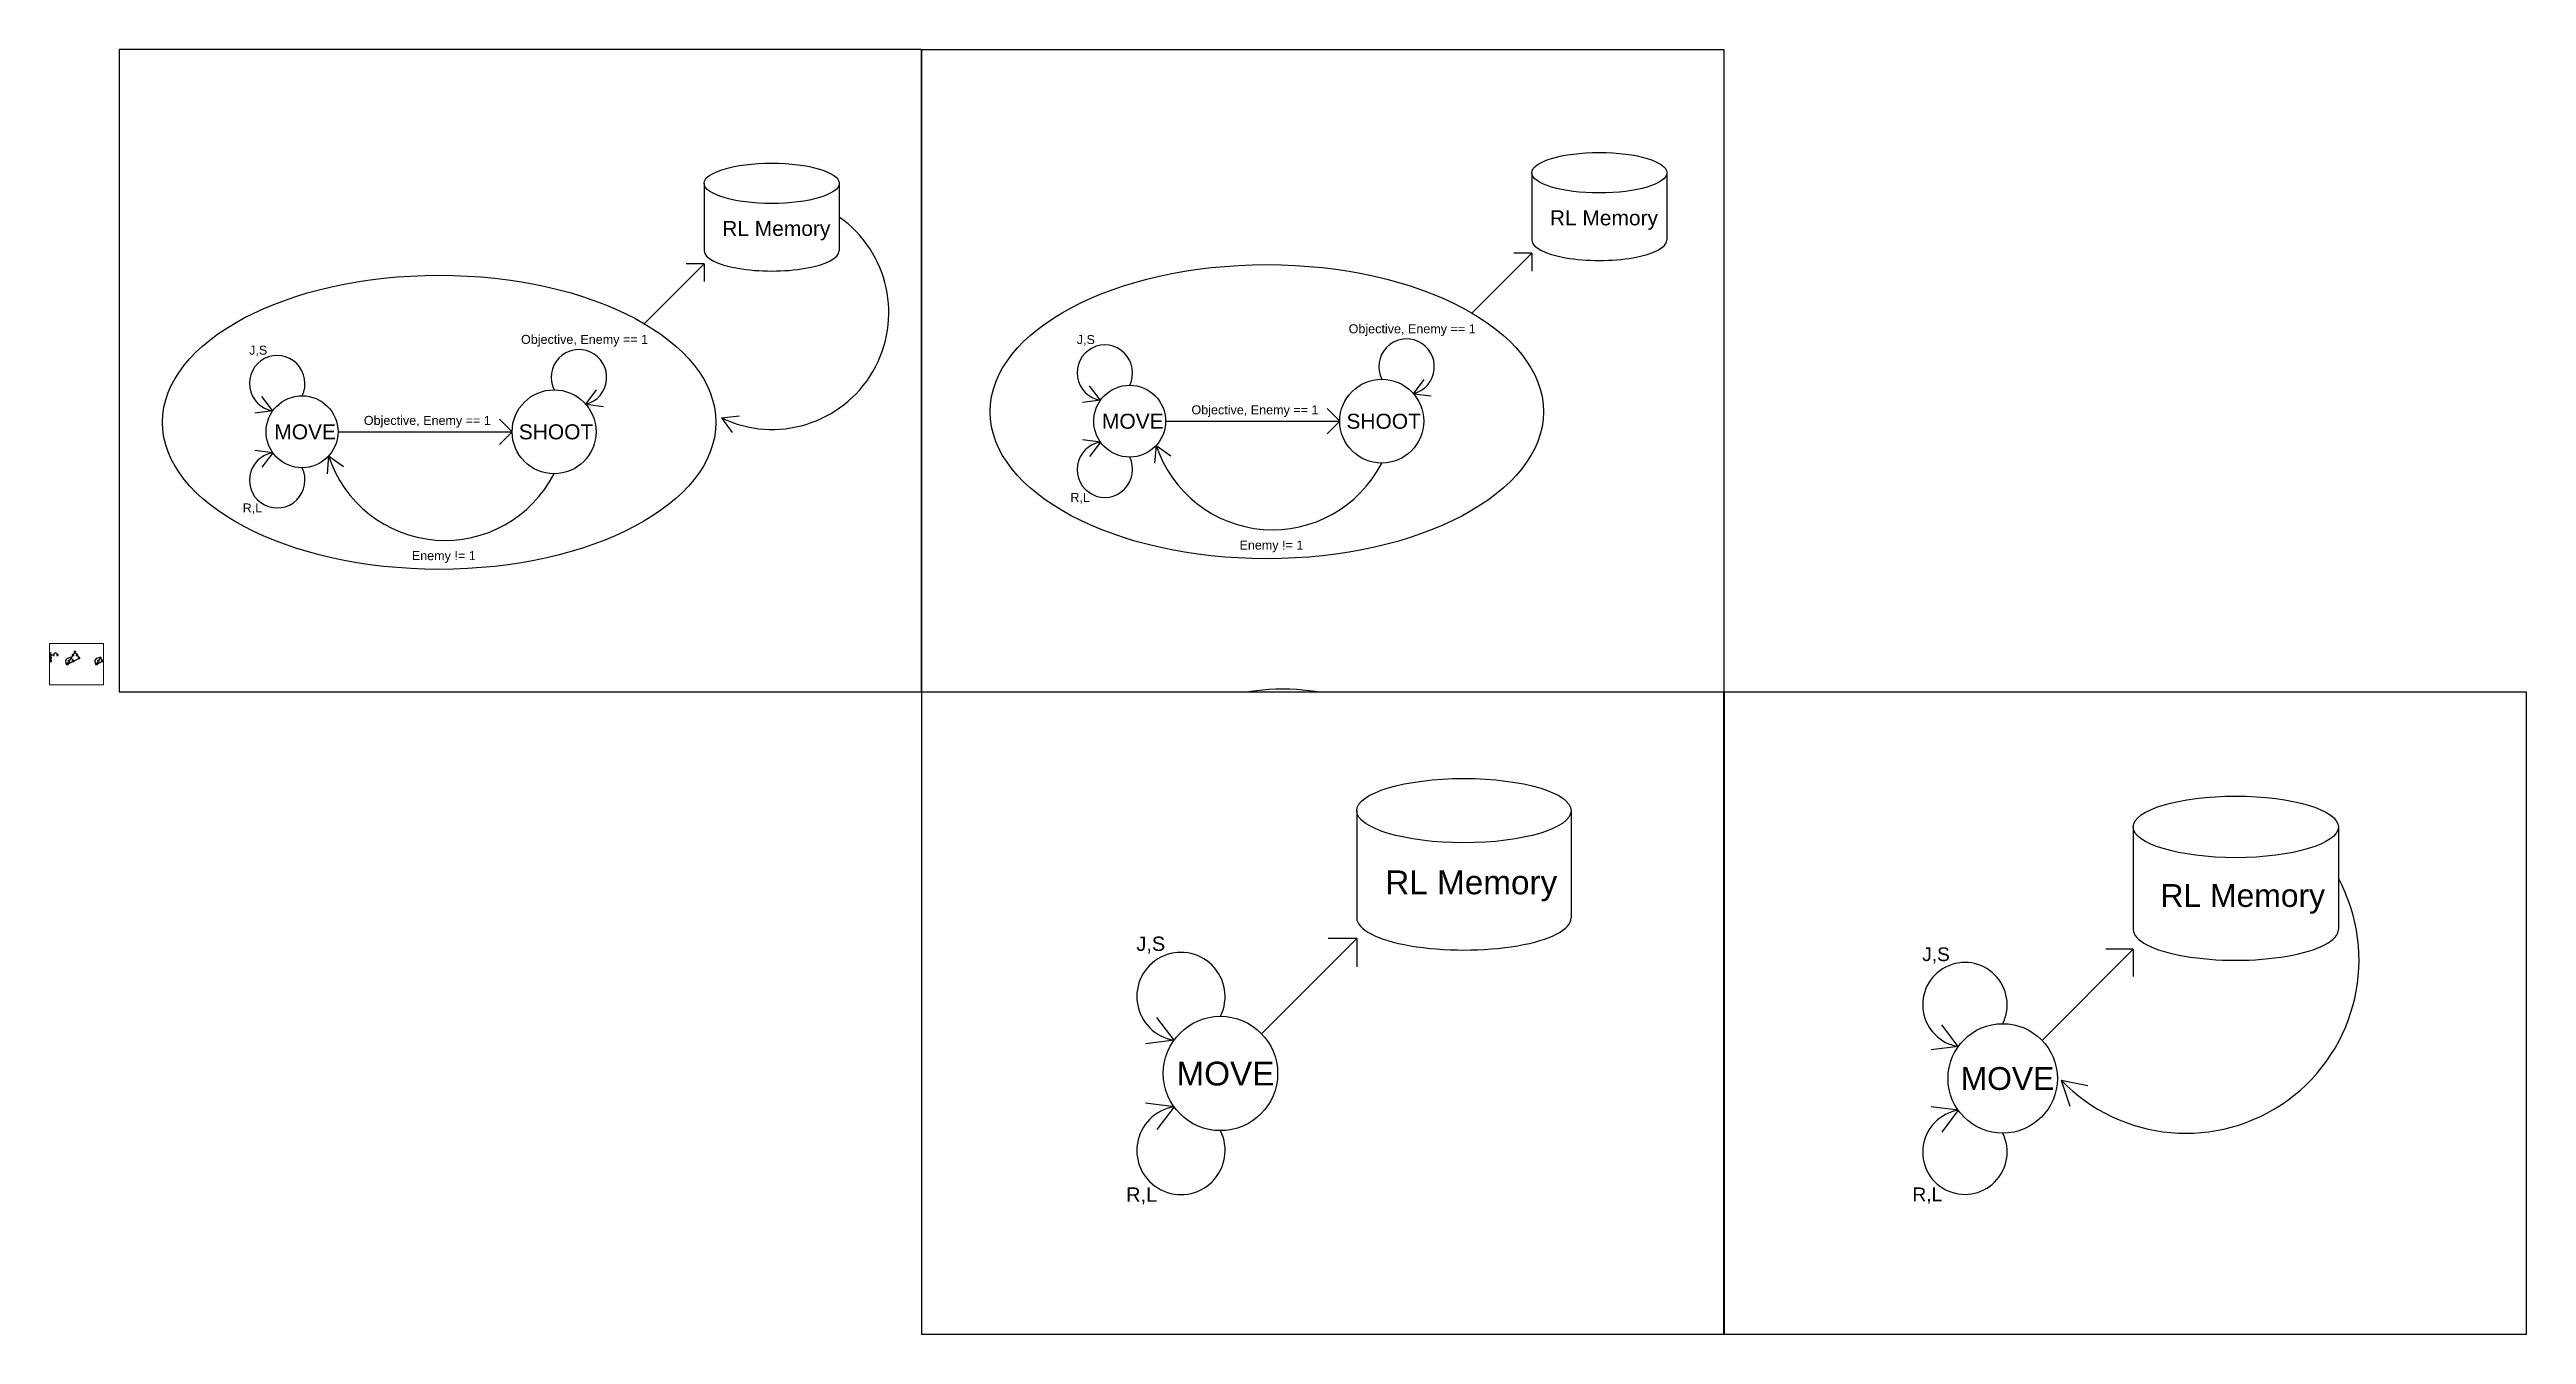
# Paper-space layout 'Layout1' of a CAD drawing. Header units: inches. Extents: x 1 to 387, y -100 to 100.
# The model-space entities are those that its viewports show. They can reach past a viewport. Long polylines and large blocks are cut down to what shows.
import ezdxf

# ---------------------------------------------------------------- set-up
doc = ezdxf.new("R2010")
doc.units = ezdxf.units.IN
doc.header["$MEASUREMENT"] = 0
doc.styles.get("Standard").update_dxf_attribs({"font": 'arial.ttf'})

msp = doc.modelspace()

# ---------------------------------------------------------------- linework, layer by layer
for p, q in [((575.29, 76.56), (575.29, 54.06)), ((620.29, 76.56), (620.29, 54.06)), ((1121.86, 76.56), (1121.86, 54.06)), ((1166.86, 76.56), (1166.86, 54.06)), ((555.29, 29.76), (575.29, 49.76)), ((575.29, 49.76), (569.29, 49.76)), ((575.29, 49.76), (575.29, 43.76)), ((1101.86, 29.76), (1121.86, 49.76)), ((1121.86, 49.76), (1115.86, 49.76)), ((1121.86, 49.76), (1121.86, 43.76)), ((-220.39, 33.08), (-220.39, 13.08)), ((-172.66, 33.08), (-192.66, 13.08)), ((-172.66, 33.08), (-152.66, 13.08)), ((23.09, 33.08), (3.09, 13.08)), ((23.09, 33.08), (43.09, 13.08)), ((-220.39, 13.08), (-224.63, 17.32)), ((-220.39, 13.08), (-216.15, 17.32)), ((-192.66, 13.08), (-192.66, 19.08)), ((-152.66, 13.08), (-152.66, 19.08)), ((3.09, 13.08), (3.09, 19.08)), ((43.09, 13.08), (43.09, 19.08)), ((-192.66, 13.08), (-186.66, 13.08)), ((-152.66, 13.08), (-158.66, 13.08)), ((3.09, 13.08), (9.09, 13.08)), ((43.09, 13.08), (37.09, 13.08)), ((431.32, 0.68), (427.7, 5.46)), ((535.75, 2.85), (539.38, 7.63)), ((977.9, 0.68), (974.27, 5.46)), ((1082.33, 2.85), (1085.95, 7.63)), ((-220.39, 3.08), (-220.39, -16.92)), ((3.09, 3.08), (-16.91, -16.92)), ((43.09, 3.08), (63.09, -16.92)), ((431.32, 0.68), (425.37, -0.07)), ((535.75, 2.85), (541.71, 2.1)), ((977.9, 0.68), (971.94, -0.07)), ((1082.33, 2.85), (1088.28, 2.1)), ((511.17, -6.32), (506.93, -2.07)), ((581.05, -1.7), (587.01, -1)), ((581.05, -1.7), (584.63, -6.51)), ((1057.75, -6.32), (1053.5, -2.07)), ((453.07, -6.32), (511.17, -6.32)), ((511.17, -6.32), (506.93, -10.56)), ((999.65, -6.32), (1057.75, -6.32)), ((1057.75, -6.32), (1053.5, -10.56)), ((-220.39, -16.92), (-224.63, -12.68)), ((-220.39, -16.92), (-216.15, -12.68)), ((-16.91, -16.92), (-16.91, -10.92)), ((63.09, -16.92), (63.09, -10.92)), ((431.32, -13.31), (425.37, -12.56)), ((431.32, -13.31), (427.7, -18.09)), ((449.94, -14.4), (449.4, -20.38)), ((449.94, -14.4), (454.85, -17.86)), ((977.9, -13.31), (971.94, -12.56)), ((977.9, -13.31), (974.27, -18.09)), ((996.52, -14.4), (995.98, -20.38)), ((996.52, -14.4), (1001.42, -17.86)), ((-16.91, -16.92), (-10.91, -16.92)), ((63.09, -16.92), (57.09, -16.92)), ((-220.39, -26.92), (-220.39, -46.92)), ((-16.91, -26.92), (-36.91, -46.92)), ((-16.91, -26.92), (3.09, -46.92)), ((63.09, -26.92), (10.59, -51.92)), ((275.29, -26.92), (255.29, -46.92)), ((275.29, -26.92), (295.29, -46.92)), ((-36.91, -46.92), (-36.91, -40.92)), ((3.09, -46.92), (3.09, -40.92)), ((255.29, -46.92), (255.29, -40.92)), ((295.29, -46.92), (295.29, -40.92)), ((-220.39, -46.92), (-224.63, -42.68)), ((-220.39, -46.92), (-216.15, -42.68)), ((10.59, -51.92), (13.59, -46.72)), ((-36.91, -46.92), (-30.91, -46.92)), ((3.09, -46.92), (-2.91, -46.92)), ((10.59, -51.92), (16.59, -51.92)), ((255.29, -46.92), (261.29, -46.92)), ((295.29, -46.92), (289.29, -46.92)), ((-36.91, -56.92), (-56.91, -76.92)), ((3.09, -56.92), (-49.41, -81.92)), ((255.29, -56.92), (235.29, -76.92)), ((295.29, -56.92), (242.79, -81.92)), ((-64.41, -76.92), (-64.98, -70.95)), ((-56.91, -76.92), (-56.91, -70.92)), ((227.79, -76.92), (227.22, -70.95)), ((235.29, -76.92), (235.29, -70.92)), ((-64.41, -76.92), (-70.41, -76.92)), ((-56.91, -76.92), (-50.91, -76.92)), ((-49.41, -81.92), (-46.41, -76.72)), ((227.79, -76.92), (221.79, -76.92)), ((235.29, -76.92), (241.29, -76.92)), ((242.79, -81.92), (245.79, -76.72)), ((-49.41, -81.92), (-43.41, -81.92)), ((242.79, -81.92), (248.79, -81.92)), ((469.69, -102.35), (469.69, -124.85)), ((514.69, -102.35), (514.69, -124.85)), ((1016.26, -102.35), (1016.26, -124.85)), ((1061.26, -102.35), (1061.26, -124.85)), ((449.69, -149.16), (469.69, -129.16)), ((469.69, -129.16), (463.69, -129.16)), ((469.69, -129.16), (469.69, -135.16)), ((996.26, -149.16), (1016.26, -129.16)), ((1016.26, -129.16), (1010.26, -129.16)), ((1016.26, -129.16), (1016.26, -135.16)), ((431.32, -150.51), (425.37, -151.26)), ((431.32, -150.51), (427.7, -145.73)), ((977.9, -150.51), (971.94, -151.26)), ((977.9, -150.51), (974.27, -145.73)), ((453.88, -157.88), (459.75, -159.09)), ((453.88, -157.88), (455.77, -163.58)), ((431.32, -164.5), (425.37, -163.75)), ((431.32, -164.5), (427.7, -169.28)), ((977.9, -164.5), (971.94, -163.75)), ((977.9, -164.5), (974.27, -169.28))]:
    msp.add_line(p, q)
for points in [[(15.59, 33.08), (30.59, 33.08), (30.59, 43.08), (15.59, 43.08)], [(-227.89, 3.08), (-212.89, 3.08), (-212.89, 13.08), (-227.89, 13.08)], [(-200.16, 3.08), (-185.16, 3.08), (-185.16, 13.08), (-200.16, 13.08)], [(-160.16, 3.08), (-145.16, 3.08), (-145.16, 13.08), (-160.16, 13.08)], [(-4.41, 3.08), (10.59, 3.08), (10.59, 13.08), (-4.41, 13.08)], [(35.59, 3.08), (50.59, 3.08), (50.59, 13.08), (35.59, 13.08)], [(-227.89, -26.92), (-212.89, -26.92), (-212.89, -16.92), (-227.89, -16.92)], [(-24.41, -26.92), (-9.41, -26.92), (-9.41, -16.92), (-24.41, -16.92)], [(55.59, -26.92), (70.59, -26.92), (70.59, -16.92), (55.59, -16.92)], [(267.79, -26.92), (282.79, -26.92), (282.79, -16.92), (267.79, -16.92)], [(-227.89, -56.92), (-212.79, -56.92), (-212.79, -46.92), (-227.89, -46.92)], [(-44.41, -56.92), (-29.41, -56.92), (-29.41, -46.92), (-44.41, -46.92)], [(-4.41, -56.92), (10.59, -56.92), (10.59, -46.92), (-4.41, -46.92)], [(247.79, -56.92), (262.79, -56.92), (262.79, -46.92), (247.79, -46.92)], [(287.79, -56.92), (302.79, -56.92), (302.79, -46.92), (287.79, -46.92)], [(-64.41, -86.92), (-49.41, -86.92), (-49.41, -76.92), (-64.41, -76.92)], [(227.79, -86.92), (242.79, -86.92), (242.79, -76.92), (227.79, -76.92)]]:
    msp.add_lwpolyline(points, close=True)
for centre, radius in [((441.07, -6.32), 12), ((525.17, -6.32), 14), ((987.65, -6.32), 12), ((1071.75, -6.32), 14), ((441.07, -157.51), 12), ((987.65, -157.51), 12)]:
    msp.add_circle(centre, radius)
for centre, radius, start, end in [((597.92, 33.42), 38.96, 244.3404, 54.9628), ((533.46, 11.83), 9.27, 284.3121, 206.5824), ((1080.04, 11.83), 9.27, 284.3121, 206.5824), ((432.78, 9.83), 9.27, 333.4176, 260.9359), ((979.36, 9.83), 9.27, 333.4176, 260.9359), ((432.78, -22.47), 9.27, 99.0641, 26.5824), ((488.79, -1.7), 40.87, 198.1023, 332.9039), ((979.36, -22.47), 9.27, 99.0641, 26.5824), ((1035.36, -1.7), 40.87, 198.1023, 332.9039), ((-37.08, -54.75), 35.19, 68.8995, 219.0458), ((255.12, -54.75), 35.19, 68.8995, 219.0458), ((481.26, -131.58), 37.96, 223.8454, 28.2786), ((432.78, -141.36), 9.27, 333.4176, 260.9359), ((979.36, -141.36), 9.27, 333.4176, 260.9359), ((432.78, -173.66), 9.27, 99.0641, 26.5824), ((979.36, -173.66), 9.27, 99.0641, 26.5824)]:
    msp.add_arc(centre, radius, start, end)
for centre, major_axis, ratio in [((597.79, 76.56), (-22.5, 0), 0.3), ((1144.36, 76.56), (-22.5, 0), 0.3), ((486.83, -3.16), (-92.3, 0), 0.531523), ((1033.41, -3.16), (-92.3, 0), 0.531523), ((492.19, -102.35), (-22.5, 0), 0.3), ((1038.76, -102.35), (-22.5, 0), 0.3)]:
    msp.add_ellipse(centre, major_axis=major_axis, ratio=ratio)
for centre in [(597.79, 54.06), (1144.36, 54.06), (492.19, -124.85), (1038.76, -124.85)]:
    msp.add_ellipse(centre, major_axis=(-22.5, 0), ratio=0.3, start_param=0, end_param=3.141593)

# ---------------------------------------------------------------- texts
for s, width, insert, char_height, attachment_point in [('RL Memory', 45.9671, (581.27, 64.01), 5, 1), ('RL Memory', 45.9671, (1127.85, 64.01), 5, 1), ('A', 5.4671, (21.11, 41.14), 5, 1), ('Objective, Enemy == 1', 45.1114, (556.53, 26), 3, 3), ('Objective, Enemy == 1', 45.1114, (1103.1, 26), 3, 3), ('J,S', 5.4671, (423.41, 22.41), 3, 1), ('J,S', 5.4671, (969.99, 22.41), 3, 1), ('B', 5.4671, (-222.38, 11.14), 5, 1), ('B', 5.4671, (-194.64, 11.14), 5, 1), ('G', 5.4671, (-154.64, 11.14), 5, 1), ('B', 5.4671, (1.11, 11.14), 5, 1), ('G', 5.4671, (41.11, 11.14), 5, 1), ('MOVE', 5.4671, (431.83, -3.84), 5, 1), ('Objective, Enemy == 1', 45.1114, (504.08, -1.03), 3, 3), ('SHOOT', 5.4671, (513.4, -3.84), 5, 1), ('MOVE', 5.4671, (978.41, -3.84), 5, 1), ('Objective, Enemy == 1', 45.1114, (1050.65, -1.03), 3, 3), ('SHOOT', 5.4671, (1059.98, -3.84), 5, 1), ('C', 5.4671, (-222.38, -18.86), 5, 1), ('C', 5.4671, (-18.89, -18.86), 5, 1), ('H', 5.4671, (61.11, -18.86), 5, 1), ('C', 5.4671, (273.3, -18.86), 5, 1), ('R,L', 5.4671, (421.27, -30.24), 3, 1), ('R,L', 5.4671, (967.85, -30.24), 3, 1), ('Enemy != 1', 22.1849, (499.02, -46.15), 3, 3), ('Enemy != 1', 22.1849, (1045.6, -46.15), 3, 3), ('D', 5.4671, (-222.38, -48.86), 5, 1), ('D', 5.4671, (-38.89, -48.86), 5, 1), ('F', 5.4671, (1.11, -48.86), 5, 1), ('D', 5.4671, (253.3, -48.86), 5, 1), ('F', 5.4671, (293.3, -48.86), 5, 1), ('E', 5.4671, (-58.89, -78.86), 5, 1), ('E', 5.4671, (233.3, -78.86), 5, 1), ('RL Memory', 45.9671, (475.68, -114.9), 5, 1), ('RL Memory', 45.9671, (1022.25, -114.9), 5, 1), ('J,S', 5.4671, (423.41, -128.78), 3, 1), ('J,S', 5.4671, (969.99, -128.78), 3, 1), ('MOVE', 5.4671, (431.83, -155.03), 5, 1), ('MOVE', 5.4671, (978.41, -155.03), 5, 1), ('R,L', 5.4671, (421.27, -181.43), 3, 1), ('R,L', 5.4671, (967.85, -181.43), 3, 1)]:
    msp.add_mtext_dynamic_manual_height_columns(s, width=width, gutter_width=1, heights=[0], dxfattribs=dict(insert=insert, char_height=char_height, attachment_point=attachment_point))

psp = doc.layouts.get("Layout1")

# ---------------------------------------------------------------- linework, layer by layer
for points in [[(11.9, -0.32), (136.85, -0.33), (136.85, 99.67), (11.9, 99.68)], [(136.85, -0.33), (261.8, -0.35), (261.8, 99.65), (136.85, 99.67)], [(136.83, -100.33), (261.78, -100.35), (261.78, -0.35), (136.83, -0.33)], [(261.8, -100.33), (386.75, -100.35), (386.75, -0.35), (261.8, -0.33)]]:
    psp.add_lwpolyline(points, close=True)

# ---------------------------------------------------------------- viewports
at = {"layer": '0'}
for center, view_center_point, view_height, status in [((74.37, 49.68), (513.93, 14.04), 214.2525, 3), ((199.32, 49.66), (1052.09, 10.46), 214.2525, 4), ((199.31, -50.34), (1009.12, -144.86), 134.7843, 5), ((324.27, -50.34), (467.94, -143.21), 140.8389, 6)]:
    psp.add_viewport(center=center, size=(124.95, 99.9825), view_center_point=view_center_point, view_height=view_height, status=status, dxfattribs=at)
psp.add_viewport(center=(5.25, 4), size=(8.4, 6.4), view_center_point=(37.45, -81.92), view_height=409.601, dxfattribs=at)

doc.saveas('drawing.dxf')
